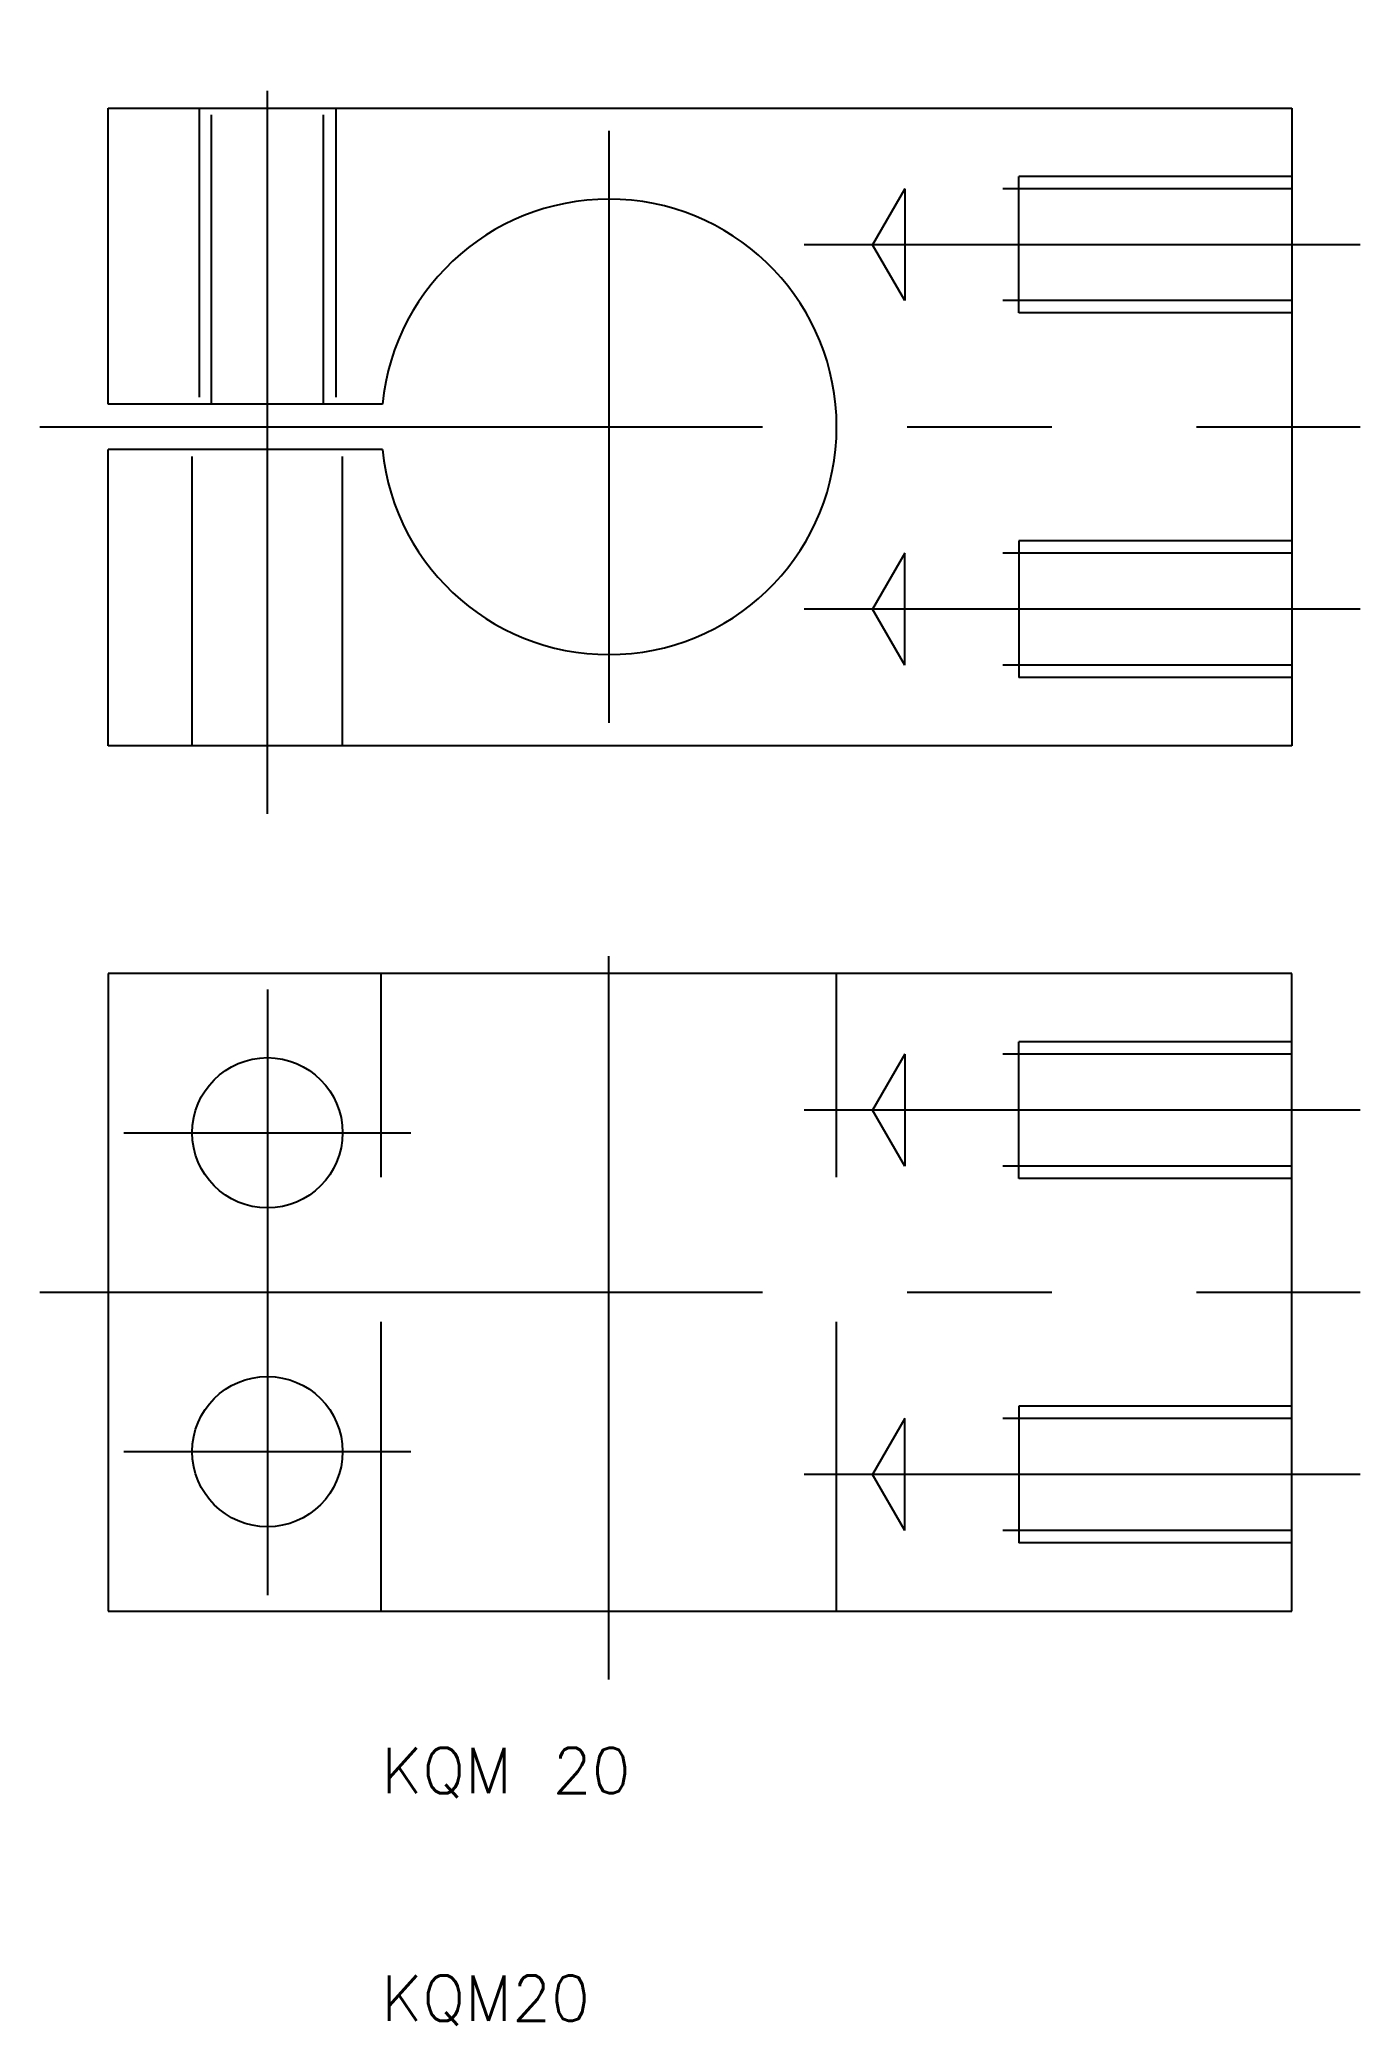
# Model space of a CAD drawing. Extents: x -5 to 53, y 9.8 to 97.
import ezdxf

# ---------------------------------------------------------------- set-up
doc = ezdxf.new("R2010")
doc.units = 0
doc.linetypes.add('CENTER', pattern=[50.8, 31.75, -6.35, 6.35, -6.35])
doc.linetypes.add('DASHED', pattern=[19.05, 12.7, -6.35])
doc.layers.get('0').update_dxf_attribs({"linetype": 'CONTINUOUS'})
doc.layers.add('CENTER', color=1, linetype='CENTER')
doc.styles.get("Standard").update_dxf_attribs({"font": 'txt.shx'})

msp = doc.modelspace()

# ---------------------------------------------------------------- linework, layer by layer
for p, q in [((-2, 94), (50, 94)), ((-2, 81), (-2, 94)), ((50, 94), (50, 66)), ((10.05, 81), (-2, 81)), ((10.05, 79), (-2, 79)), ((-2, 66), (-2, 79)), ((50, 66), (-2, 66)), ((-2, 56), (-2, 28)), ((50, 56), (-2, 56)), ((50, 28), (50, 56)), ((-2, 28), (50, 28))]:
    msp.add_line(p, q)
at = {"color": 3, "linetype": 'DASHED'}
for p, q in [((2, 94), (2, 81)), ((2.542, 81), (2.542, 94)), ((7.459, 81), (7.459, 94)), ((8, 94), (8, 81)), ((38, 85), (38, 91)), ((50, 91), (38, 91)), ((33, 90.458), (31.581, 88)), ((33, 90.458), (33, 85.542)), ((50, 90.458), (33, 90.458)), ((33, 85.542), (31.581, 88)), ((50, 85.542), (33, 85.542)), ((50, 85), (38, 85)), ((1.7, 66), (1.7, 79)), ((8.3, 66), (8.3, 79)), ((50, 75), (38, 75)), ((38, 75), (38, 69)), ((33, 74.458), (31.581, 72)), ((50, 74.458), (33, 74.458)), ((33, 69.541), (33, 74.458)), ((33, 69.541), (31.581, 72)), ((50, 69.541), (33, 69.541)), ((50, 69), (38, 69)), ((10, 28), (10, 56)), ((30, 28), (30, 56)), ((33, 52.459), (31.581, 50)), ((33, 52.459), (33, 47.541)), ((50, 52.459), (33, 52.459)), ((38, 47), (38, 53)), ((50, 53), (38, 53)), ((33, 47.541), (31.581, 50)), ((50, 47.541), (33, 47.541)), ((50, 47), (38, 47)), ((38, 37), (38, 31)), ((50, 37), (38, 37)), ((33, 36.459), (31.581, 34)), ((33, 31.541), (33, 36.459)), ((50, 36.459), (33, 36.459)), ((33, 31.541), (31.581, 34)), ((50, 31.541), (33, 31.541)), ((50, 31), (38, 31))]:
    msp.add_line(p, q, dxfattribs=at)
for centre in [(5, 49), (5, 35)]:
    msp.add_circle(centre, 3.3)
msp.add_arc((20, 80), 10, 185.73917, 174.26083)
at = {"layer": 'CENTER'}
for p, q in [((5, 63), (5, 97)), ((20, 93), (20, 67)), ((53, 88), (28.581, 88)), ((-5, 80), (53, 80)), ((53, 72), (28.581, 72)), ((20, 25), (20, 59)), ((5, 55.3), (5, 28.7)), ((53, 50), (28.581, 50)), ((-1.3, 49), (11.3, 49)), ((-5, 42), (53, 42)), ((-1.3, 35), (11.3, 35)), ((53, 34), (28.581, 34))]:
    msp.add_line(p, q, dxfattribs=at)

# ---------------------------------------------------------------- texts
for s, p in [('KQM 20', (10, 20)), ('KQM20', (10, 10))]:
    msp.add_text(s, height=2).set_placement(p)

doc.saveas('drawing.dxf')
